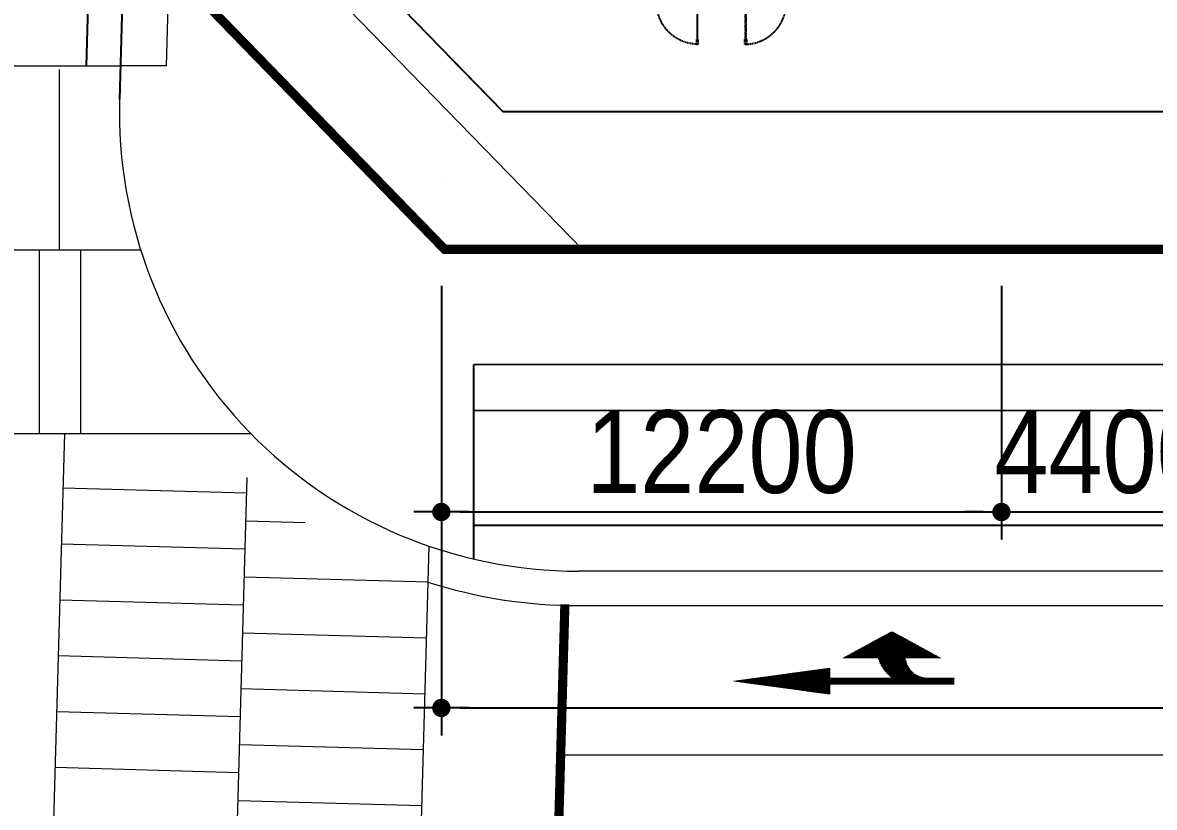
# Model space of a CAD drawing. Header units: millimetres. Extents: x 75184266 to 76346726, y -35077925 to -33679385.
# Drawn here: x 75289365 to 75314012, y -35017226 to -35000142 of the extents above; entities that cross this region are included whole.
import ezdxf
from ezdxf.xclip import XClip

# ---------------------------------------------------------------- set-up
doc = ezdxf.new("R2010")
doc.units = ezdxf.units.MM
doc.header["$LTSCALE"] = 50
doc.header["$MEASUREMENT"] = 0
doc.header["$XCLIPFRAME"] = 2
doc.header["$PDMODE"] = 1
doc.header["$PDSIZE"] = -3
for name, pattern in [('PHANTOM2', [1.25, 0.625, -0.125, 0.125, -0.125, 0.125, -0.125]), ('XR-1F-PLAN$0$CEN', [62, 60, -1, 0, -1]), ('XR-1F-PLAN$0$HIDDEN', [0.375, 0.25, -0.125]), ('XR-B1$0$XR-지하3층$0$HID1', [2.3, 1.5, -0.8]), ('XR-B1$0$XR-지하3층$0$PHANTOM2', [1.25, 0.625, -0.125, 0.125, -0.125, 0.125, -0.125]), ('XR-지하3층$0$ANYANG1', [11.5, 6, -1, 1, -1.5, 1, -1]), ('XR-지하3층$0$HID1', [2.3, 1.5, -0.8]), ('XR-지하3층$0$L2-2', [2.5, 1, -1.5]), ('XR-지하3층$0$PHANTOM2', [1.25, 0.625, -0.125, 0.125, -0.125, 0.125, -0.125])]:
    doc.linetypes.add(name, pattern=pattern)
doc.layers.get('0').update_dxf_attribs({"linetype": 'CONTINUOUS'})
doc.layers.get('Defpoints').update_dxf_attribs({"color": 51, "linetype": 'CONTINUOUS'})
for name, color, linetype in [('AA-MKXS', 3, 'CONTINUOUS'), ('XR-1F-PLAN$0$A-CEN02', 27, 'XR-1F-PLAN$0$CEN'), ('XR-1F-PLAN$0$A-DOR-FRAME', 7, 'CONTINUOUS'), ('XR-1F-PLAN$0$A-DOR-GL', 142, 'CONTINUOUS'), ('XR-1F-PLAN$0$A-DOR-HID', 9, 'XR-1F-PLAN$0$HIDDEN'), ('XR-1F-PLAN$0$A-DOR-TRACE', 8, 'CONTINUOUS'), ('XR-1F-PLAN$0$A-FRAME', 1, 'CONTINUOUS'), ('XR-1F-PLAN$0$A-HDCP7', 7, 'CONTINUOUS'), ('XR-1F-PLAN$0$A-WIN-ELE8', 8, 'CONTINUOUS'), ('XR-B1$0$XR-지하3층$0$-L-land1', 6, 'CONTINUOUS'), ('XR-지하3층$0$-L-land1', 6, 'CONTINUOUS'), ('XR-지하3층$0$0-현시박스', 7, 'CONTINUOUS'), ('XR-지하3층$0$0MARK', 7, 'CONTINUOUS'), ('XR-지하3층$0$보도라인', 7, 'CONTINUOUS')]:
    doc.layers.add(name, color=color, linetype=linetype)
for name, color, linetype, plot in [('XR-B1$0$XR-지하3층$0$DEFPOINT', 142, 'CONTINUOUS', False), ('XR-지하3층$0$DEFPOINT', 142, 'CONTINUOUS', False), ('건축', 8, 'CONTINUOUS', False)]:
    doc.layers.add(name, color=color, linetype=linetype, plot=plot)
for name, color, linetype, lineweight in [('XR-지하3층$0$$-길가장자리선', 7, 'CONTINUOUS', 0), ('XR-지하3층$0$$-정지선', 6, 'CONTINUOUS', 0), ('XR-지하3층$0$$-차로분리', 7, 'CONTINUOUS', 0), ('XR-지하3층$0$0_plan', 7, 'CONTINUOUS', 0), ('XR-지하3층$0$RP-횡단보도', 8, 'CONTINUOUS', 0)]:
    doc.layers.add(name, color=color, linetype=linetype, lineweight=lineweight)
doc.styles.add('XR-지하3층$0$돋움', font='', dxfattribs={"width": 0.9})
doc.styles.get('XR-지하3층$0$돋움').set_extended_font_data('Dotum')
doc.dimstyles.new('XR-지하3층$0$20110829_평면도_면적조정$0$std_style', dxfattribs={"dimscale": 400, "dimtxt": 3, "dimasz": 1, "dimexe": 1.5, "dimexo": 2, "dimgap": 1, "dimtad": 1, "dimtoh": 1, "dimdec": 0, "dimzin": 0, "dimdsep": 46, "dimtxsty": 'XR-지하3층$0$돋움', "dimblk": 'XR-지하3층$0$20110829_평면도_면적조정$0$01420DDOT01', "dimblk1": 'XR-지하3층$0$20110829_평면도_면적조정$0$01420DDOT01', "dimblk2": 'XR-지하3층$0$20110829_평면도_면적조정$0$01420DDOT01', "dimcen": 2.5, "dimdle": 8, "dimclrd": 256, "dimclre": 256, "dimclrt": 256, "dimadec": 0, "dimazin": 0, "dimtfac": 1, "dimtdec": 0, "dimtix": 1, "dimtmove": 2, "dimatfit": 3, "dimldrblk": 'XR-지하3층$0$20110829_평면도_면적조정$0$_ClosedBlank', "dimfxl": 1, "dimtolj": 1, "dimtzin": 0, "dimlwd": -1, "dimlwe": -1, "dimarcsym": 0})

# ---------------------------------------------------------------- blocks, each defined once
blk = doc.blocks.new('XR-1F-PLAN$0$A$C10B20476')
at = {"layer": 'Defpoints'}
for p, q in [((134, 35), (110, 35)), ((110, 35), (110, 0)), ((134, 35), (134, 0))]:
    blk.add_line(p, q, dxfattribs=at)
at = {"layer": 'XR-1F-PLAN$0$A-CEN02', "linetype": 'Continuous'}
blk.add_line((318, 80), (0, 80), dxfattribs=at)
at = {"layer": 'XR-1F-PLAN$0$A-FRAME'}
for p, q in [((144, 80), (110, 80)), ((110, 56), (144, 56)), ((110, 43), (144, 43)), ((144, 20), (134, 20))]:
    blk.add_line(p, q, dxfattribs=at)
for points in [[(88, 20), (88, 80)], [(110, 35), (110, 80)], [(122, 48), (144, 48), (144, 20), (238, 20), (238, 80), (144, 80), (144, 51), (122, 51), (122, 48)]]:
    blk.add_lwpolyline(points, dxfattribs=at)
blk = doc.blocks.new('XR-1F-PLAN$0$A$C491451C1')
at = {"layer": 'Defpoints'}
for p, q in [((15, 208), (-20, 208)), ((15, 184), (-20, 184)), ((15, 184), (15, 208)), ((45, 208), (45, 184)), ((45, 208), (80, 208)), ((45, 184), (80, 184))]:
    blk.add_line(p, q, dxfattribs=at)
at = {"layer": 'XR-1F-PLAN$0$A-CEN02', "linetype": 'Continuous'}
blk.add_line((30, 0), (30, 318), dxfattribs=at)
at = {"layer": 'XR-1F-PLAN$0$A-FRAME'}
for p, q in [((0, 174), (0, 184)), ((24, 208), (24, 174)), ((37, 208), (37, 174)), ((60, 174), (60, 184))]:
    blk.add_line(p, q, dxfattribs=at)
for points in [[(0, 230), (60, 230)], [(29, 196), (29, 174), (0, 174), (0, 80), (60, 80), (60, 174), (32, 174), (32, 196), (29, 196)], [(15, 208), (45, 208)]]:
    blk.add_lwpolyline(points, dxfattribs=at)
blk = doc.blocks.new('XR-1F-PLAN$0$A$C7F517DA1')
at = {"layer": 'XR-1F-PLAN$0$A-DOR-FRAME', "ltscale": 0.5, "elevation": 0}
for points in [[(50, 1675), (60, 1675), (60, 1690), (75, 1690), (75, 1675), (85, 1675), (85, 1775), (50, 1775)], [(50, 925), (10, 925), (10, 825), (50, 825)], [(990, 925), (950, 925), (950, 825), (990, 825)]]:
    blk.add_lwpolyline(points, close=True, dxfattribs=at)
blk.add_lwpolyline([(50, 875), (50, 975), (60, 975), (60, 960), (75, 960), (75, 975), (85, 975), (85, 875), (50, 875)], dxfattribs=at)
at = {"layer": 'XR-1F-PLAN$0$A-DOR-GL', "elevation": 0}
blk.add_lwpolyline([(62, 962), (72, 962), (72, 1687), (62, 1687)], close=True, dxfattribs=at)
at = {"layer": 'XR-1F-PLAN$0$A-DOR-HID', "ltscale": 2, "elevation": 0}
blk.add_lwpolyline([(50, 875), (50, 775), (60, 775), (60, 790), (75, 790), (75, 775), (85, 775), (85, 875), (50, 875)], dxfattribs=at)
for points in [[(62, 788), (72, 788), (72, 63), (62, 63)], [(50, 75), (60, 75), (60, 60), (75, 60), (75, 75), (85, 75), (85, -25), (50, -25)]]:
    blk.add_lwpolyline(points, close=True, dxfattribs=at)
at = {"layer": 'XR-1F-PLAN$0$A-DOR-HID', "ltscale": 2}
blk.add_arc((50, 875, 0), 900, 270, 0, dxfattribs=at)
at = {"layer": 'XR-1F-PLAN$0$A-DOR-TRACE'}
blk.add_arc((50, 875, 0), 900, 0, 90, dxfattribs=at)
at = {"layer": 'XR-1F-PLAN$0$A-WIN-ELE8'}
for p, q in [((85, 890, 0), (950, 890, 0)), ((85, 860, 0), (950, 860, 0))]:
    blk.add_line(p, q, dxfattribs=at)
blk = doc.blocks.new('SW-12.2')
at = {"layer": 'AA-MKXS', "ltscale": 0.5}
for p, q in [((-5700, -200), (-5700, 0)), ((-400, -200, 0), (-400, 0, 0)), ((-400, 0, 0), (400, 0, 0)), ((400, -200, 0), (400, 0, 0)), ((5700, -200), (5700, 0)), ((-410, -200, 0), (-410, -178, 0)), ((-400, -200, 0), (400, -200, 0)), ((410, -200, 0), (410, -178, 0))]:
    blk.add_line(p, q, dxfattribs=at)
at = {"layer": 'XR-1F-PLAN$0$A-DOR-GL', "elevation": 0}
for points in [[(-5645, -154), (-5645, -178), (-4615, -178), (-4615, -154)], [(-4585, -154), (-4585, -178), (-3575, -178), (-3575, -154)], [(-3545, -154), (-3545, -178), (-2535, -178), (-2535, -154)], [(-1495, -154), (-1495, -178), (-2505, -178), (-2505, -154)], [(1495, -154), (1495, -178), (2505, -178), (2505, -154)], [(3545, -154), (3545, -178), (2535, -178), (2535, -154)], [(4585, -154), (4585, -178), (3575, -178), (3575, -154)], [(5645, -154), (5645, -178), (4615, -178), (4615, -154)]]:
    blk.add_lwpolyline(points, close=True, dxfattribs=at)
at = {"layer": 'XR-1F-PLAN$0$A-FRAME'}
for p, q in [((-5690, -200, 0), (-5690, -178, 0)), ((-5630, -200, 0), (-5630, -178, 0)), ((-4630, -200, 0), (-4630, -178, 0)), ((-4570, -200, 0), (-4570, -178, 0)), ((-3590, -200, 0), (-3590, -178, 0)), ((-3530, -200, 0), (-3530, -178, 0)), ((-2550, -200, 0), (-2550, -178, 0)), ((-2490, -200, 0), (-2490, -178, 0)), ((-470, -200, 0), (-470, -178, 0)), ((470, -200, 0), (470, -178, 0)), ((2490, -200, 0), (2490, -178, 0)), ((2550, -200, 0), (2550, -178, 0)), ((3530, -200, 0), (3530, -178, 0)), ((3590, -200, 0), (3590, -178, 0)), ((4570, -200, 0), (4570, -178, 0)), ((4630, -200, 0), (4630, -178, 0)), ((5630, -200, 0), (5630, -178, 0)), ((5690, -200, 0), (5690, -178, 0))]:
    blk.add_line(p, q, dxfattribs=at)
at = {"layer": 'XR-1F-PLAN$0$A-HDCP7', "elevation": 0}
for points in [[(-1750, -200), (-1450, -200), (-1450, -215), (-1750, -215)], [(1750, -200), (1450, -200), (1450, -215), (1750, -215)]]:
    blk.add_lwpolyline(points, close=True, dxfattribs=at)
at = {"layer": 'XR-1F-PLAN$0$A-WIN-ELE8'}
for p, q in [((-4630, -50, 0), (-5630, -50)), ((-5630, -200), (-4630, -200, 0)), ((-3590, -50, 0), (-4570, -50, 0)), ((-4570, -200, 0), (-3590, -200, 0)), ((-3525, -50, 0), (-2550, -50, 0)), ((-3525, -200, 0), (-1510, -200, 0)), ((-2490, -50, 0), (-1510, -50, 0)), ((2490, -50, 0), (1510, -50, 0)), ((3525, -200, 0), (1510, -200, 0)), ((3525, -50, 0), (2550, -50, 0)), ((3590, -50, 0), (4570, -50, 0)), ((3590, -200, 0), (4570, -200, 0)), ((4630, -50, 0), (5630, -50)), ((4630, -200, 0), (5630, -200, 0))]:
    blk.add_line(p, q, dxfattribs=at)
at = {"layer": 'XR-1F-PLAN$0$A-DOR-FRAME', "ltscale": 600, "extrusion": (0, 0, -1), "zscale": -1}
blk.add_blockref('XR-1F-PLAN$0$A$C7F517DA1', (460, -1025, 0), dxfattribs=at)
at = {"layer": 'XR-1F-PLAN$0$A-DOR-FRAME', "ltscale": 600, "extrusion": (0, 0, -1), "xscale": -1, "zscale": -1}
blk.add_blockref('XR-1F-PLAN$0$A$C7F517DA1', (-460, -1025, 0), dxfattribs=at)
at = {"layer": 'XR-1F-PLAN$0$A-FRAME', "rotation": 90}
blk.add_blockref('XR-1F-PLAN$0$A$C10B20476', (-5610, -288), dxfattribs=at)
at = {"layer": 'XR-1F-PLAN$0$A-FRAME', "ltscale": 0.5, "extrusion": (0, 0, -1), "zscale": -1, "rotation": 180}
for p in [(4630, 30, 0), (3590, 30, 0), (2550, 30, 0), (1510, 30, 0)]:
    blk.add_blockref('XR-1F-PLAN$0$A$C491451C1', p, dxfattribs=at)
at = {"layer": 'XR-1F-PLAN$0$A-FRAME', "extrusion": (0, 0, -1), "xscale": -1, "zscale": -1, "rotation": 270}
blk.add_blockref('XR-1F-PLAN$0$A$C10B20476', (390, -288, 0), dxfattribs=at)
at = {"layer": 'XR-1F-PLAN$0$A-FRAME', "extrusion": (0, 0, -1), "zscale": -1, "rotation": 90}
blk.add_blockref('XR-1F-PLAN$0$A$C10B20476', (-390, -288, 0), dxfattribs=at)
at = {"layer": 'XR-1F-PLAN$0$A-FRAME', "ltscale": 0.5, "extrusion": (0, 0, -1), "xscale": -1, "zscale": -1, "rotation": 180}
for p in [(-1510, 30, 0), (-2550, 30, 0), (-3590, 30, 0), (-4630, 30, 0)]:
    blk.add_blockref('XR-1F-PLAN$0$A$C491451C1', p, dxfattribs=at)
at = {"layer": 'XR-1F-PLAN$0$A-FRAME', "xscale": -1, "rotation": 270}
blk.add_blockref('XR-1F-PLAN$0$A$C10B20476', (5610, -288), dxfattribs=at)
blk = doc.blocks.new('XR-지하3층$0$20110829_평면도_면적조정$0$01420DDOT01')
blk.add_line((-1.5, 0), (1.5, 0))
at = {"const_width": 0.5}
blk.add_lwpolyline([(-0.25, 0, 1), (0.25, 0, 1)], format="xyb", close=True, dxfattribs=at)
blk = doc.blocks.new('*D260')
at = {"layer": 'Defpoints', "color": 0, "transparency": 16777216}
for p in [(75298484, -35005069, 0), (75310684, -35005069, 0), (75310684, -35010796)]:
    blk.add_point(p, dxfattribs=at)
at = {"layer": '건축'}
for p, q in [((75298484, -35005869), (75298484, -35011396)), ((75310684, -35005869), (75310684, -35011396)), ((75298884, -35010796), (75310284, -35010796))]:
    blk.add_line(p, q, dxfattribs=at)
at = {"layer": '건축', "xscale": 400, "yscale": 400, "zscale": 400, "rotation": 180}
blk.add_blockref('XR-지하3층$0$20110829_평면도_면적조정$0$01420DDOT01', (75298484, -35010796), dxfattribs=at)
at = {"layer": '건축', "xscale": 400, "yscale": 400, "zscale": 400}
blk.add_blockref('XR-지하3층$0$20110829_평면도_면적조정$0$01420DDOT01', (75310684, -35010796), dxfattribs=at)
at = {"layer": '건축', "insert": (75304584, -35009494), "char_height": 1800, "attachment_point": 5, "style": 'XR-지하3층$0$돋움'}
blk.add_mtext('\\A1;12200', dxfattribs=at)
blk = doc.blocks.new('XR-지하3층$0$20110829_평면도_면적조정$0$_ClosedBlank')
at = {"color": 0, "linetype": 'ByBlock', "lineweight": -2}
for p, q in [((-1, 0.167), (0, 0)), ((-1, 0.167), (-1, -0.167)), ((0, 0), (-1, -0.167))]:
    blk.add_line(p, q, dxfattribs=at)
blk = doc.blocks.new('*D261')
at = {"layer": 'Defpoints', "color": 0, "transparency": 16777216}
for p in [(75298484, -35005069, 0), (75424584, -35005069, 0), (75424584, -35015062)]:
    blk.add_point(p, dxfattribs=at)
at = {"layer": '건축'}
for p, q in [((75298484, -35005869), (75298484, -35015662)), ((75424584, -35005869), (75424584, -35015662)), ((75298884, -35015062), (75424184, -35015062))]:
    blk.add_line(p, q, dxfattribs=at)
at = {"layer": '건축', "xscale": 400, "yscale": 400, "zscale": 400, "rotation": 180}
blk.add_blockref('XR-지하3층$0$20110829_평면도_면적조정$0$01420DDOT01', (75298484, -35015062), dxfattribs=at)
at = {"layer": '건축', "xscale": 400, "yscale": 400, "zscale": 400}
blk.add_blockref('XR-지하3층$0$20110829_평면도_면적조정$0$01420DDOT01', (75424584, -35015062), dxfattribs=at)
at = {"layer": '건축', "insert": (75361534, -35013761), "char_height": 1800, "attachment_point": 5, "style": 'XR-지하3층$0$돋움'}
blk.add_mtext('\\A1;126100', dxfattribs=at)
blk = doc.blocks.new('*D279')
at = {"layer": 'Defpoints', "color": 0, "transparency": 16777216}
for p in [(75310684, -35005069, 0), (75315084, -35005069, 0), (75315084, -35010796)]:
    blk.add_point(p, dxfattribs=at)
at = {"layer": '건축'}
for p, q in [((75310684, -35005869), (75310684, -35011396)), ((75315084, -35005869), (75315084, -35011396)), ((75310284, -35010796), (75309884, -35010796)), ((75310684, -35010796), (75315084, -35010796)), ((75315484, -35010796), (75315884, -35010796))]:
    blk.add_line(p, q, dxfattribs=at)
at = {"layer": '건축', "xscale": 400, "yscale": 400, "zscale": 400}
blk.add_blockref('XR-지하3층$0$20110829_평면도_면적조정$0$01420DDOT01', (75310684, -35010796), dxfattribs=at)
at = {"layer": '건축', "xscale": 400, "yscale": 400, "zscale": 400, "rotation": 180}
blk.add_blockref('XR-지하3층$0$20110829_평면도_면적조정$0$01420DDOT01', (75315084, -35010796), dxfattribs=at)
at = {"layer": '건축', "insert": (75312884, -35009494), "char_height": 1800, "attachment_point": 5, "style": 'XR-지하3층$0$돋움'}
blk.add_mtext('\\A1;4400', dxfattribs=at)
blk = doc.blocks.new('11111111')
at = {"layer": 'XR-B1$0$XR-지하3층$0$-L-land1', "color": 1, "linetype": 'XR-B1$0$XR-지하3층$0$PHANTOM2', "ltscale": 200, "true_color": 0xfb0404}
blk.add_lwpolyline([(77063562, -34333155), (77066587, -34318155), (77066649, -34281009), (77069707, -34246009), (77069739, -34226894), (76980173, -34220244), (76854435, -34210909, -0.115118), (76806437, -34235824), (76800088, -34243550), (76796571, -34369510), (76803542, -34376679), (76934489, -34376677), (76959481, -34372677), (76989487, -34372677), (77004494, -34373677), (77052897, -34373675), (77063512, -34363078)], format="xyb", close=True, dxfattribs=at)
at = {"layer": 'XR-B1$0$XR-지하3층$0$DEFPOINT', "linetype": 'XR-B1$0$XR-지하3층$0$HID1', "ltscale": 50}
blk.add_lwpolyline([(77060562, -34332853), (77063587, -34317853), (77063649, -34280876), (77066707, -34245876), (77066734, -34229679), (76979951, -34223236), (76855438, -34213992, -0.110486), (76808135, -34238483), (76803058, -34244661), (76799605, -34368327), (76804810, -34373679), (76934251, -34373677), (76959243, -34369677), (76989587, -34369677), (77004594, -34370677), (77051655, -34370675), (77060514, -34361831)], format="xyb", close=True, dxfattribs=at)
blk = doc.blocks.new('*X52')
at = {"color": 0}
for p, q in [((991.9, 950.6), (995.2, 950.6)), ((992.1, 952.5), (994.9, 952.5)), ((992.4, 954.4), (994.7, 954.4)), ((992.6, 956.2), (994.4, 956.2)), ((992.9, 958.1), (994.1, 958.1)), ((993.2, 960), (993.9, 960)), ((993.4, 961.9), (993.6, 961.9)), ((988.3, 924.4), (998.7, 924.4)), ((988.5, 926.2), (998.5, 926.2)), ((988.8, 928.1), (998.2, 928.1)), ((989.1, 930), (998, 930)), ((989.3, 931.9), (997.7, 931.9)), ((989.6, 933.8), (997.5, 933.8)), ((989.8, 935.6), (997.2, 935.6)), ((990.1, 937.5), (997, 937.5)), ((990.3, 939.4), (996.7, 939.4)), ((990.6, 941.2), (996.4, 941.2)), ((990.8, 943.1), (996.2, 943.1)), ((991.1, 945), (995.9, 945)), ((991.4, 946.9), (995.7, 946.9)), ((991.6, 948.8), (995.4, 948.8)), ((985, 900), (1002.1, 900)), ((985.2, 901.9), (1001.8, 901.9)), ((985.5, 903.8), (1001.6, 903.8)), ((985.7, 905.6), (1001.3, 905.6)), ((986, 907.5), (1001, 907.5)), ((986.2, 909.4), (1000.8, 909.4)), ((986.5, 911.2), (1000.5, 911.2)), ((986.8, 913.1), (1000.3, 913.1)), ((987, 915), (1000, 915)), ((987.3, 916.9), (999.8, 916.9)), ((987.5, 918.8), (999.5, 918.8)), ((987.8, 920.6), (999.3, 920.6)), ((988, 922.5), (999, 922.5)), ((981.4, 873.8), (1005.7, 873.8)), ((981.6, 875.6), (1005.4, 875.6)), ((981.9, 877.5), (1005.1, 877.5)), ((982.2, 879.4), (1004.9, 879.4)), ((982.4, 881.2), (1004.6, 881.2)), ((982.7, 883.1), (1004.4, 883.1)), ((982.9, 885), (1004.1, 885)), ((983.2, 886.9), (1003.9, 886.9)), ((983.4, 888.8), (1003.6, 888.8)), ((983.7, 890.6), (1003.3, 890.6)), ((983.9, 892.5), (1003.1, 892.5)), ((984.2, 894.4), (1002.8, 894.4)), ((984.5, 896.2), (1002.6, 896.2)), ((984.7, 898.1), (1002.3, 898.1)), ((977.8, 847.5), (1009.2, 847.5)), ((978.1, 849.4), (1009, 849.4)), ((978.3, 851.2), (1008.7, 851.2)), ((978.6, 853.1), (1008.5, 853.1)), ((978.8, 855), (1008.2, 855)), ((979.1, 856.9), (1008, 856.9)), ((979.3, 858.8), (1007.7, 858.8)), ((979.6, 860.6), (1007.4, 860.6)), ((979.9, 862.5), (1007.2, 862.5)), ((980.1, 864.4), (1006.9, 864.4)), ((980.4, 866.2), (1006.7, 866.2)), ((980.6, 868.1), (1006.4, 868.1)), ((980.9, 870), (1006.2, 870)), ((981.1, 871.9), (1005.9, 871.9)), ((974.5, 823.1), (1012.6, 823.1)), ((974.7, 825), (1012.3, 825)), ((975, 826.9), (1012, 826.9)), ((975.3, 828.7), (1011.8, 828.7)), ((975.5, 830.6), (1011.5, 830.6)), ((975.8, 832.5), (1011.3, 832.5)), ((976, 834.4), (1011, 834.4)), ((976.3, 836.2), (1010.8, 836.2)), ((976.5, 838.1), (1010.5, 838.1)), ((976.8, 840), (1010.3, 840)), ((977, 841.9), (1010, 841.9)), ((977.3, 843.8), (1009.7, 843.8)), ((977.6, 845.6), (1009.5, 845.6)), ((970.9, 796.9), (1016.1, 796.9)), ((971.2, 798.7), (1015.9, 798.7)), ((971.4, 800.6), (1015.6, 800.6)), ((971.7, 802.5), (1015.4, 802.5)), ((971.9, 804.4), (1015.1, 804.4)), ((972.2, 806.2), (1014.9, 806.2)), ((972.4, 808.1), (1014.6, 808.1)), ((972.7, 810), (1014.3, 810)), ((973, 811.9), (1014.1, 811.9)), ((973.2, 813.7), (1013.8, 813.7)), ((973.5, 815.6), (1013.6, 815.6)), ((973.7, 817.5), (1013.3, 817.5)), ((974, 819.4), (1013.1, 819.4)), ((974.2, 821.2), (1012.8, 821.2)), ((967.3, 770.6), (1019.7, 770.6)), ((967.6, 772.5), (1019.5, 772.5)), ((967.8, 774.4), (1019.2, 774.4)), ((968.1, 776.2), (1018.9, 776.2)), ((968.3, 778.1), (1018.7, 778.1)), ((968.6, 780), (1018.4, 780)), ((968.9, 781.9), (1018.2, 781.9)), ((969.1, 783.8), (1017.9, 783.8)), ((969.4, 785.6), (1017.7, 785.6)), ((969.6, 787.5), (1017.4, 787.5)), ((969.9, 789.4), (1017.2, 789.4)), ((970.1, 791.2), (1016.9, 791.2)), ((970.4, 793.1), (1016.6, 793.1)), ((970.7, 795), (1016.4, 795)), ((964, 746.2), (1023, 746.2)), ((964.3, 748.1), (1022.8, 748.1)), ((964.5, 750), (1022.5, 750)), ((964.8, 751.9), (1022.3, 751.9)), ((965, 753.8), (1022, 753.8)), ((965.3, 755.6), (1021.8, 755.6)), ((965.5, 757.5), (1021.5, 757.5)), ((965.8, 759.4), (1021.2, 759.4)), ((966, 761.2), (1021, 761.2)), ((966.3, 763.1), (1020.7, 763.1)), ((966.6, 765), (1020.5, 765)), ((966.8, 766.9), (1020.2, 766.9)), ((967.1, 768.8), (1020, 768.8)), ((963.7, 744.4), (1023.3, 744.4)), ((986, 742.5), (1001, 742.5)), ((986, 740.6), (1001, 740.6)), ((986, 738.8), (1001, 738.8)), ((986, 736.9), (1001, 736.9)), ((986, 735), (1001, 735)), ((986, 733.1), (1001, 733.1)), ((986, 731.2), (1001, 731.2)), ((986, 729.4), (1001, 729.4)), ((986, 727.5), (1001, 727.5)), ((986, 725.6), (1001, 725.6)), ((986, 723.7), (1001, 723.7)), ((986, 721.9), (1001, 721.9)), ((986, 720), (1001, 720)), ((986, 718.1), (1001, 718.1)), ((986, 716.2), (1001, 716.2)), ((986, 714.4), (1001, 714.4)), ((986, 712.5), (1001, 712.5)), ((986, 710.6), (1001, 710.6)), ((986, 708.8), (1001, 708.8)), ((986, 706.9), (1001, 706.9)), ((986, 705), (1001, 705)), ((986, 703.1), (1001, 703.1)), ((986, 701.2), (1001, 701.2)), ((986, 699.4), (1001, 699.4)), ((986, 697.5), (1001, 697.5)), ((986, 695.6), (1001, 695.6)), ((986, 693.8), (1001, 693.8)), ((1046, 712.5), (1046.2, 712.5)), ((1046, 710.6), (1047.3, 710.6)), ((1046, 708.8), (1048.3, 708.8)), ((1046, 706.9), (1049.3, 706.9)), ((1046, 705), (1050.3, 705)), ((1046, 703.1), (1051.4, 703.1)), ((1046, 701.2), (1052.4, 701.2)), ((1046, 699.4), (1053.4, 699.4)), ((1046, 697.5), (1054.4, 697.5)), ((1046, 695.6), (1055.4, 695.6)), ((1046, 693.8), (1056.5, 693.8)), ((986, 691.9), (1001, 691.9)), ((986, 690), (1001, 690)), ((986, 688.1), (1001, 688.1)), ((986, 686.2), (1001, 686.2)), ((986, 684.4), (1001, 684.4)), ((986, 682.5), (1001, 682.5)), ((986, 680.6), (1001, 680.6)), ((986, 678.8), (1001, 678.8)), ((986, 676.9), (1001, 676.9)), ((986, 675), (1001, 675)), ((986, 673.1), (1001, 673.1)), ((986, 671.2), (1001, 671.2)), ((986, 669.4), (1001, 669.4)), ((1046, 691.9), (1057.5, 691.9)), ((1046, 690), (1058.5, 690)), ((1046, 688.1), (1059.5, 688.1)), ((1046, 686.2), (1060.6, 686.2)), ((1046, 684.4), (1061.6, 684.4)), ((1046, 682.5), (1062.6, 682.5)), ((1046, 680.6), (1063.6, 680.6)), ((1046, 678.8), (1064.6, 678.8)), ((1046, 676.9), (1065.7, 676.9)), ((1046, 675), (1066.7, 675)), ((1046, 673.1), (1067.7, 673.1)), ((1046, 671.2), (1068.7, 671.2)), ((1046, 669.4), (1069.8, 669.4)), ((986, 667.5), (1001, 667.5)), ((986, 665.6), (1001, 665.6)), ((986, 663.8), (1001, 663.8)), ((986, 661.9), (1001, 661.9)), ((986, 660), (1001, 660)), ((986, 658.1), (1001, 658.1)), ((986, 656.2), (1001, 656.2)), ((986, 654.4), (1001, 654.4)), ((986, 652.5), (1001, 652.5)), ((986, 650.6), (1001, 650.6)), ((986, 648.7), (1001, 648.7)), ((986, 646.9), (1001, 646.9)), ((986, 645), (1001, 645)), ((986, 643.1), (1001, 643.1)), ((1046, 667.5), (1070.8, 667.5)), ((1046, 665.6), (1071.8, 665.6)), ((1046, 663.8), (1072.8, 663.8)), ((1046, 661.9), (1073.9, 661.9)), ((1046, 660), (1074.9, 660)), ((1046, 658.1), (1075.9, 658.1)), ((1046, 656.2), (1076.9, 656.2)), ((1046, 654.4), (1077.9, 654.4)), ((1046, 652.5), (1079, 652.5)), ((1046, 650.6), (1080, 650.6)), ((1046, 648.7), (1081, 648.7)), ((1046, 646.9), (1082, 646.9)), ((1046, 645), (1083.1, 645)), ((1046, 643.1), (1084.1, 643.1)), ((986, 641.2), (1001, 641.2)), ((986, 639.4), (1001, 639.4)), ((986, 637.5), (1001, 637.5)), ((986, 635.6), (1001, 635.6)), ((986, 633.8), (1001, 633.8)), ((986, 631.9), (1001, 631.9)), ((986, 630), (1001, 630)), ((986, 628.1), (1001, 628.1)), ((986, 626.2), (1001, 626.2)), ((986, 624.4), (1001, 624.4)), ((986, 622.5), (1001, 622.5)), ((986, 620.6), (1001, 620.6)), ((986, 618.8), (1001, 618.8)), ((986, 616.9), (1001, 616.9)), ((1015.4, 616.9), (1098.4, 616.9)), ((1017.7, 618.8), (1097.4, 618.8)), ((1020.2, 620.6), (1096.4, 620.6)), ((1023, 622.5), (1095.3, 622.5)), ((1026, 624.4), (1094.3, 624.4)), ((1029.3, 626.2), (1093.3, 626.2)), ((1033, 628.1), (1092.3, 628.1)), ((1037.4, 630), (1091.2, 630)), ((1042.6, 631.9), (1090.2, 631.9)), ((1046, 641.2), (1085.1, 641.2)), ((1046, 639.4), (1086.1, 639.4)), ((1046, 637.5), (1087.1, 637.5)), ((1046, 635.6), (1088.2, 635.6)), ((1046, 633.8), (1089.2, 633.8)), ((986, 615), (1001, 615)), ((986, 613.1), (1001, 613.1)), ((986, 611.2), (1001, 611.2)), ((986, 609.4), (1001, 609.4)), ((986, 607.5), (1001, 607.5)), ((986, 605.6), (1001, 605.6)), ((986, 603.8), (1001, 603.8)), ((986, 601.9), (1001, 601.9)), ((986, 600), (1104.4, 600)), ((986, 598.1), (1103.4, 598.1)), ((986, 596.2), (1102.4, 596.2)), ((986, 594.4), (1101.4, 594.4)), ((986, 592.5), (1100.3, 592.5)), ((986, 590.6), (1099.3, 590.6)), ((1001.4, 601.9), (1105.5, 601.9)), ((1002.8, 603.8), (1105.6, 603.8)), ((1004.3, 605.6), (1104.5, 605.6)), ((1005.8, 607.5), (1103.5, 607.5)), ((1007.5, 609.4), (1102.5, 609.4)), ((1009.3, 611.2), (1101.5, 611.2)), ((1011.2, 613.1), (1100.4, 613.1)), ((1013.2, 615), (1099.4, 615)), ((986, 588.8), (1098.3, 588.8)), ((986, 586.9), (1097.3, 586.9)), ((986, 585), (1096.3, 585)), ((986, 583.1), (1095.2, 583.1)), ((986, 581.2), (1094.2, 581.2)), ((986, 579.4), (1093.2, 579.4)), ((986, 577.5), (1092.2, 577.5)), ((986, 575.6), (1091.1, 575.6)), ((986, 573.7), (1090.1, 573.7)), ((986, 571.9), (1039.8, 571.9)), ((986, 570), (1033.6, 570)), ((986, 568.1), (1029.2, 568.1)), ((986, 566.2), (1025.7, 566.2)), ((1046, 571.9), (1089.1, 571.9)), ((1046, 570), (1088.1, 570)), ((1046, 568.1), (1087, 568.1)), ((1046, 566.2), (1086, 566.2)), ((986, 564.4), (1022.8, 564.4)), ((986, 562.5), (1020.2, 562.5)), ((986, 560.6), (1018, 560.6)), ((986, 558.8), (1016, 558.8)), ((986, 556.9), (1014.2, 556.9)), ((986, 555), (1012.5, 555)), ((986, 553.1), (1011.1, 553.1)), ((986, 551.2), (1009.7, 551.2)), ((986, 549.4), (1008.5, 549.4)), ((986, 547.5), (1007.4, 547.5)), ((986, 545.6), (1006.4, 545.6)), ((986, 543.8), (1005.5, 543.8)), ((986, 541.9), (1004.7, 541.9)), ((986, 540), (1004, 540)), ((1046, 564.4), (1085, 564.4)), ((1046, 562.5), (1084, 562.5)), ((1046, 560.6), (1083, 560.6)), ((1046, 558.8), (1081.9, 558.8)), ((1046, 556.9), (1080.9, 556.9)), ((1046, 555), (1079.9, 555)), ((1046, 553.1), (1078.9, 553.1)), ((1046, 551.2), (1077.8, 551.2)), ((1046, 549.4), (1076.8, 549.4)), ((1046, 547.5), (1075.8, 547.5)), ((1046, 545.6), (1074.8, 545.6)), ((1046, 543.8), (1073.8, 543.8)), ((1046, 541.9), (1072.7, 541.9)), ((1046, 540), (1071.7, 540)), ((986, 538.1), (1003.3, 538.1)), ((986, 536.2), (1002.8, 536.2)), ((986, 534.4), (1002.3, 534.4)), ((986, 532.5), (1001.9, 532.5)), ((986, 530.6), (1001.6, 530.6)), ((986, 528.8), (1001.3, 528.8)), ((986, 526.9), (1001.2, 526.9)), ((986, 525), (1001.1, 525)), ((986, 523.1), (1001, 523.1)), ((986, 521.2), (1001, 521.2)), ((986, 519.4), (1001, 519.4)), ((986, 517.5), (1001, 517.5)), ((986, 515.6), (1001, 515.6)), ((986, 513.8), (1001, 513.8)), ((1046, 538.1), (1070.7, 538.1)), ((1046, 536.2), (1069.7, 536.2)), ((1046, 534.4), (1068.6, 534.4)), ((1046, 532.5), (1067.6, 532.5)), ((1046, 530.6), (1066.6, 530.6)), ((1046, 528.8), (1065.6, 528.8)), ((1046, 526.9), (1064.5, 526.9)), ((1046, 525), (1063.5, 525)), ((1046, 523.1), (1062.5, 523.1)), ((1046, 521.2), (1061.5, 521.2)), ((1046, 519.4), (1060.5, 519.4)), ((1046, 517.5), (1059.4, 517.5)), ((1046, 515.6), (1058.4, 515.6)), ((1046, 513.8), (1057.4, 513.8)), ((986, 511.9), (1001, 511.9)), ((986, 510), (1001, 510)), ((986, 508.1), (1001, 508.1)), ((986, 506.2), (1001, 506.2)), ((986, 504.4), (1001, 504.4)), ((986, 502.5), (1001, 502.5)), ((986, 500.6), (1001, 500.6)), ((986, 498.7), (1001, 498.7)), ((986, 496.9), (1001, 496.9)), ((986, 495), (1001, 495)), ((986, 493.1), (1001, 493.1)), ((986, 491.2), (1001, 491.2)), ((986, 489.4), (1001, 489.4)), ((1046, 511.9), (1056.4, 511.9)), ((1046, 510), (1055.3, 510)), ((1046, 508.1), (1054.3, 508.1)), ((1046, 506.2), (1053.3, 506.2)), ((1046, 504.4), (1052.3, 504.4)), ((1046, 502.5), (1051.3, 502.5)), ((1046, 500.6), (1050.2, 500.6)), ((1046, 498.7), (1049.2, 498.7)), ((1046, 496.9), (1048.2, 496.9)), ((1046, 495), (1047.2, 495)), ((1046, 493.1), (1046.1, 493.1)), ((986, 487.5), (1001, 487.5)), ((986, 485.6), (1001, 485.6)), ((986, 483.8), (1001, 483.8)), ((986, 481.9), (1001, 481.9)), ((986, 480), (1001, 480)), ((986, 478.1), (1001, 478.1)), ((986, 476.2), (1001, 476.2)), ((986, 474.4), (1001, 474.4)), ((986, 472.5), (1001, 472.5)), ((986, 470.6), (1001, 470.6)), ((986, 468.8), (1001, 468.8)), ((986, 466.9), (1001, 466.9)), ((986, 465), (1001, 465)), ((986, 463.1), (1001, 463.1))]:
    blk.add_line(p, q, dxfattribs=at)
blk = doc.blocks.new('XR-지하3층$0$A$C723B38EE')
at = {"layer": 'XR-지하3층$0$$-길가장자리선', "color": 8}
blk.add_lwpolyline([(185.599, 174.921), (313.618, 174.925), (338.622, 177.925), (368.395, 177.926), (383.402, 177.927), (432.148, 177.928, 0.063862), (436.123, 178.438)], format="xyb", dxfattribs=at)
at = {"layer": 'XR-지하3층$0$$-정지선', "color": 8, "const_width": 0.2}
blk.add_lwpolyline([(185.299, 174.949), (184.943, 162.199)], dxfattribs=at)
at = {"layer": 'XR-지하3층$0$$-차로분리', "color": 8, "linetype": 'XR-지하3층$0$L2-2', "ltscale": 80, "flags": 128}
blk.add_lwpolyline([(185.208, 171.671), (436.111, 171.678)], dxfattribs=at)
at = {"layer": 'XR-지하3층$0$-L-land1', "color": 1, "linetype": 'XR-지하3층$0$PHANTOM2', "ltscale": 200, "true_color": 0xfb0404}
blk.add_lwpolyline([(442.7, 226.202), (445.725, 241.203), (445.787, 278.348), (448.845, 313.348), (448.877, 332.464), (359.311, 339.113), (233.573, 348.448, -0.115118), (185.575, 323.534), (179.226, 315.808), (175.709, 189.847), (182.68, 182.678), (313.627, 182.68), (338.619, 186.68), (368.625, 186.68), (383.632, 185.681), (432.034, 185.682), (442.65, 196.28)], format="xyb", close=True, dxfattribs=at)
at = {"layer": 'XR-지하3층$0$0-현시박스', "color": 8}
for points in [[(177.165, 241.996), (175.6, 185.95)], [(176.366, 240.267), (174.87, 186.671)]]:
    blk.add_lwpolyline(points, dxfattribs=at)
at = {"layer": 'XR-지하3층$0$0_plan', "color": 8}
for points in [[(416.21, 382.767), (416.283, 426.909, -0.435593), (427.023, 436.865), (444.271, 435.585, -0.393153), (453.531, 425.596), (453.345, 313.145), (450.287, 278.145), (450.226, 240.747), (447.201, 225.747), (447.148, 193.653, -0.413722), (432.148, 178.678), (383.402, 178.677), (368.395, 178.676), (338.577, 178.675), (313.573, 175.675), (185.599, 175.671)], [(175.602, 185.95, 0.422417), (185.599, 175.671)], [(182.312, 175.436, 0.077844), (185.599, 174.921)]]:
    blk.add_lwpolyline(points, format="xyb", dxfattribs=at)
for points in [[(185.683, 182.672), (178.711, 189.841), (180.208, 243.48)], [(176.623, 186.671), (178.13, 240.684)], [(176.623, 186.671), (175.622, 186.671)]]:
    blk.add_lwpolyline(points, dxfattribs=at)
at = {"layer": 'XR-지하3층$0$DEFPOINT', "linetype": 'XR-지하3층$0$HID1', "ltscale": 50}
blk.add_lwpolyline([(439.7, 226.504), (442.725, 241.504), (442.787, 278.481), (445.845, 313.481), (445.872, 329.678), (359.089, 336.121), (234.575, 345.365, -0.110486), (187.273, 320.874), (182.196, 314.697), (178.743, 191.031), (183.947, 185.678), (313.388, 185.68), (338.38, 189.68), (368.725, 189.68), (383.732, 188.681), (430.793, 188.682), (439.652, 197.526)], format="xyb", close=True, dxfattribs=at)
at = {"layer": 'XR-지하3층$0$RP-횡단보도', "color": 253}
for p, q in [((157.533, 186.671), (175.622, 186.671)), ((174.295, 182.671), (174.295, 186.591)), ((157.123, 182.671), (176.059, 182.671)), ((173.856, 178.671), (173.856, 182.671)), ((174.756, 178.671), (174.756, 182.671)), ((154.725, 178.67), (178.457, 178.671)), ((174.399, 178.671), (173.585, 149.51)), ((178.374, 177.711), (177.63, 151.062)), ((178.364, 177.367), (174.365, 177.478)), ((179.643, 176.722), (178.347, 176.758)), ((178.33, 176.15), (174.331, 176.261)), ((182.334, 176.219), (181.635, 151.171)), ((182.32, 175.429), (178.313, 175.541)), ((178.296, 174.933), (174.298, 175.044)), ((182.286, 174.213), (178.279, 174.324)), ((178.262, 173.716), (174.264, 173.828)), ((182.252, 172.996), (178.245, 173.108)), ((178.229, 172.499), (174.23, 172.611)), ((182.219, 171.779), (178.212, 171.891)), ((178.195, 171.282), (174.196, 171.394)), ((182.185, 170.562), (178.178, 170.674))]:
    blk.add_line(p, q, dxfattribs=at)
at = {"layer": 'XR-지하3층$0$보도라인', "color": 8, "linetype": 'Continuous', "flags": 128}
for points in [[(183.318, 180.171), (313.573, 180.175)], [(183.319, 175.935), (183.318, 180.171)], [(183.319, 175.935), (183.318, 180.171)], [(183.319, 179.171), (313.573, 179.175)], [(183.319, 176.671), (313.573, 176.675)]]:
    blk.add_lwpolyline(points, dxfattribs=at)
at = {"layer": 'XR-지하3층$0$0MARK', "color": 8, "xscale": 0.0096000000347989, "yscale": 0.0096000000347989, "zscale": 0.0096000000347989, "rotation": 90.00154218549324}
blk.add_blockref('*X52', (198.212, 163.74), dxfattribs=at)

msp = doc.modelspace()

# ---------------------------------------------------------------- linework, layer by layer
at = {"layer": '건축', "ltscale": 0.5}
msp.add_line((75298484.2, -35003619.9), (75298484.2, -35003619.9), dxfattribs=at)
at = {"layer": '건축', "linetype": 'PHANTOM2', "ltscale": 50, "const_width": 200}
msp.add_lwpolyline([(75558575, -34961553.7), (75561600, -34946553.7), (75561662, -34909408.3), (75564720.4, -34874408.3), (75564752.3, -34855292.5), (75475186.2, -34848643), (75349448.2, -34839308.1, -0.1151176), (75301449.9, -34864222.7), (75295101, -34871948.7), (75291583.8, -34997908.7), (75298555.5, -35005077.8), (75429502.2, -35005076.4), (75454494.2, -35001076.2), (75484500.6, -35001075.9), (75499507.3, -35002075.7), (75547909.7, -35002074.4), (75558525.1, -34991476.6)], format="xyb", close=True, dxfattribs=at)
at = {"layer": '건축', "linetype": 'XR-지하3층$0$ANYANG1'}
msp.add_lwpolyline([(75558575, -34961553.7), (75561600, -34946553.7), (75561662, -34909408.3), (75564720.4, -34874408.3), (75564752.3, -34855292.5), (75475186.2, -34848643), (75349448.2, -34839308.1, -0.1151176), (75301449.9, -34864222.7), (75295101, -34871948.7), (75291583.8, -34997908.7), (75298555.5, -35005077.8), (75429502.2, -35005076.4), (75454494.2, -35001076.2), (75484500.6, -35001075.9), (75499507.3, -35002075.7), (75547909.7, -35002074.4), (75558525.1, -34991476.6)], format="xyb", close=True, dxfattribs=at)

# ---------------------------------------------------------------- block references
at = {"layer": '건축', "ltscale": 0.5}
ref = msp.add_blockref('XR-지하3층$0$A$C723B38EE', (75115875.3, -35187756.2), dxfattribs=dict(at, xscale=999.9999999999998, yscale=999.9999999999998, zscale=999.9999999999998))
XClip(ref).set_block_clipping_path([(137.7798442268, 119.9958357572), (497.8511876765, 396.6664658143)])
at = {"layer": '건축'}
for name, p in [('11111111', (-1504986.9, -628399)), ('SW-12.2', (75304584.2, -34999561.8))]:
    msp.add_blockref(name, p, dxfattribs=at)

# ---------------------------------------------------------------- dimensions: what is measured, and where the dimension line sits
for base, p1, p2, picture, middle in [((75310683.6813, -35010795.5908), (75298484.1573, -35005068.8041, 0), (75310683.6813, -35005068.8042, 0), '*D260', (75304583.9193, -35009494.3697)), ((75424584.2, -35015062.3), (75298484.2, -35005068.8, 0), (75424584.2, -35005068.8, 0), '*D261', (75361534.2, -35013761)), ((75315084.1573, -35010795.5909), (75310683.6813, -35005068.8042, 0), (75315084.1573, -35005068.8042, 0), '*D279', (75312883.9193, -35009494.3697))]:
    dim = msp.add_linear_dim(base=base, p1=p1, p2=p2, dimstyle='XR-지하3층$0$20110829_평면도_면적조정$0$std_style', override={"dimtxt": 4.5}, dxfattribs=at)
    dim.commit()
    dim.dimension.update_dxf_attribs({"geometry": picture, "text_midpoint": middle})

doc.saveas('drawing.dxf')
